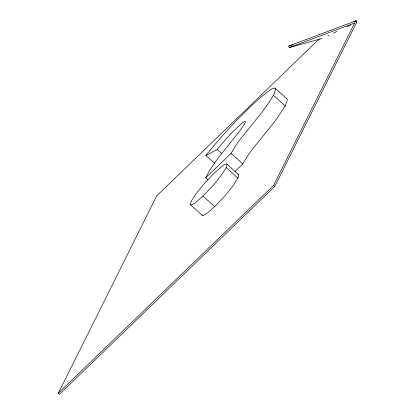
<?xml version="1.0" encoding="UTF-8"?>
<svg xmlns="http://www.w3.org/2000/svg" width="415" height="415" viewBox="0 0 415 415"><rect width="100%" height="100%" fill="white"/><g stroke="black" fill="none" stroke-linecap="round" stroke-linejoin="round"><path stroke-width="0.62" d="M208.029 179.97L205.69 177.859L209.642 170.456L215.53 161.694A47.512 6.624 -48 0 1 219.997 155.775L240.721 129.636L244.731 123.743L245.358 122.088L245.078 121.33A13.462 1.878 -48 0 0 244.264 121.569L243.984 121.725A16.994 2.371 -48 0 0 242.23 122.928L232.172 132.359A26.14 3.647 -48 0 0 226.829 138.143A50.573 7.055 -48 0 0 221.491 144.327L217.19 149.504L205.892 155.475L214.794 163.489M226.165 167.567L227.088 164.345A26.446 3.688 -48 0 0 226.284 163.889L225.993 163.941A28.127 3.922 -48 0 0 224.873 164.387L223.944 164.911A24.812 3.46 -48 0 0 221.013 167.032L214.534 172.822L206.208 181.448A24.397 3.403 -48 0 0 202.8 185.329L198.111 191.092A26.539 3.699 -48 0 0 194.941 195.392C193.286 198.287 190.449 201.171 190.485 204.662A26.752 3.73 -48 0 0 191.471 204.937L193.483 204.009A24.355 3.398 -48 0 0 195.756 202.411L202.956 196.046L210.338 188.446A24.698 3.445 -48 0 0 214.628 183.596L216.272 181.63A28.054 3.911 -48 0 0 218.627 178.709A26.83 3.74 -48 0 0 221.984 174.248L226.165 167.567L237.878 178.108L233.697 184.794A26.83 3.74 -48 0 1 230.346 189.256A28.054 3.911 -48 0 1 227.991 192.176L226.341 194.137A24.698 3.445 -48 0 1 222.051 198.993L214.669 206.592L207.469 212.957A24.355 3.398 -48 0 1 205.202 214.555L203.184 215.484A26.752 3.73 -48 0 1 202.198 215.209L202.105 214.763M205.69 177.859L231.077 153.348L236.322 144.71A46.573 6.495 -48 0 1 240.005 139.565L259.992 114.768A56.03 7.812 -48 0 0 265.782 107.07L270.554 100.098L274.05 94.075L275.503 89.541L275.176 88.26L273.952 88.068A36.945 5.151 -48 0 0 271.835 88.95L270.928 89.484A52.928 7.382 -48 0 0 267.784 91.637L259.795 98.132L249.56 107.547A81.48 11.366 -48 0 0 244.86 112.112L235.269 121.86A66.67 9.296 -48 0 0 225.864 132.006A80.681 11.252 -48 0 0 207.064 154.022L205.892 155.475M237.878 178.108L238.801 174.891A26.446 3.688 -48 0 0 237.997 174.435L237.707 174.487M234.854 171.556L242.791 163.894L248.04 155.257A46.573 6.495 -48 0 1 251.718 150.111L271.706 125.309A56.03 7.812 -48 0 0 277.495 117.616L285.178 105.887L286.936 101.54L287.206 99.538L286.889 98.806L274.87 88.079M321.957 38.533L289.229 47.564L288.695 46.07L356.132 20.75L356.667 22.249L274.855 186.345L59.501 394.25L58.333 393.197L156.709 195.88L319.389 38.828M58.333 393.197L273.682 185.292L355.499 21.196L356.667 22.249M353.819 21.834L356.132 20.75M354.343 21.736L355.499 21.196M327.741 35.82L328.898 35.275M333.525 33.101L337.001 31.478M346.831 26.861L350.882 24.962M289.229 47.564L354.26 23.152M288.695 46.07L293.016 44.877M286.174 98.557L286.583 98.625M273.464 95.341L285.178 105.887M273.682 185.292L274.855 186.345M231.077 153.348L242.791 163.894M217.19 149.504L221.88 153.721M226.896 164.018L238.609 174.565M202.956 196.046L214.669 206.592M190.599 204.813L202.313 215.359"/></g></svg>
